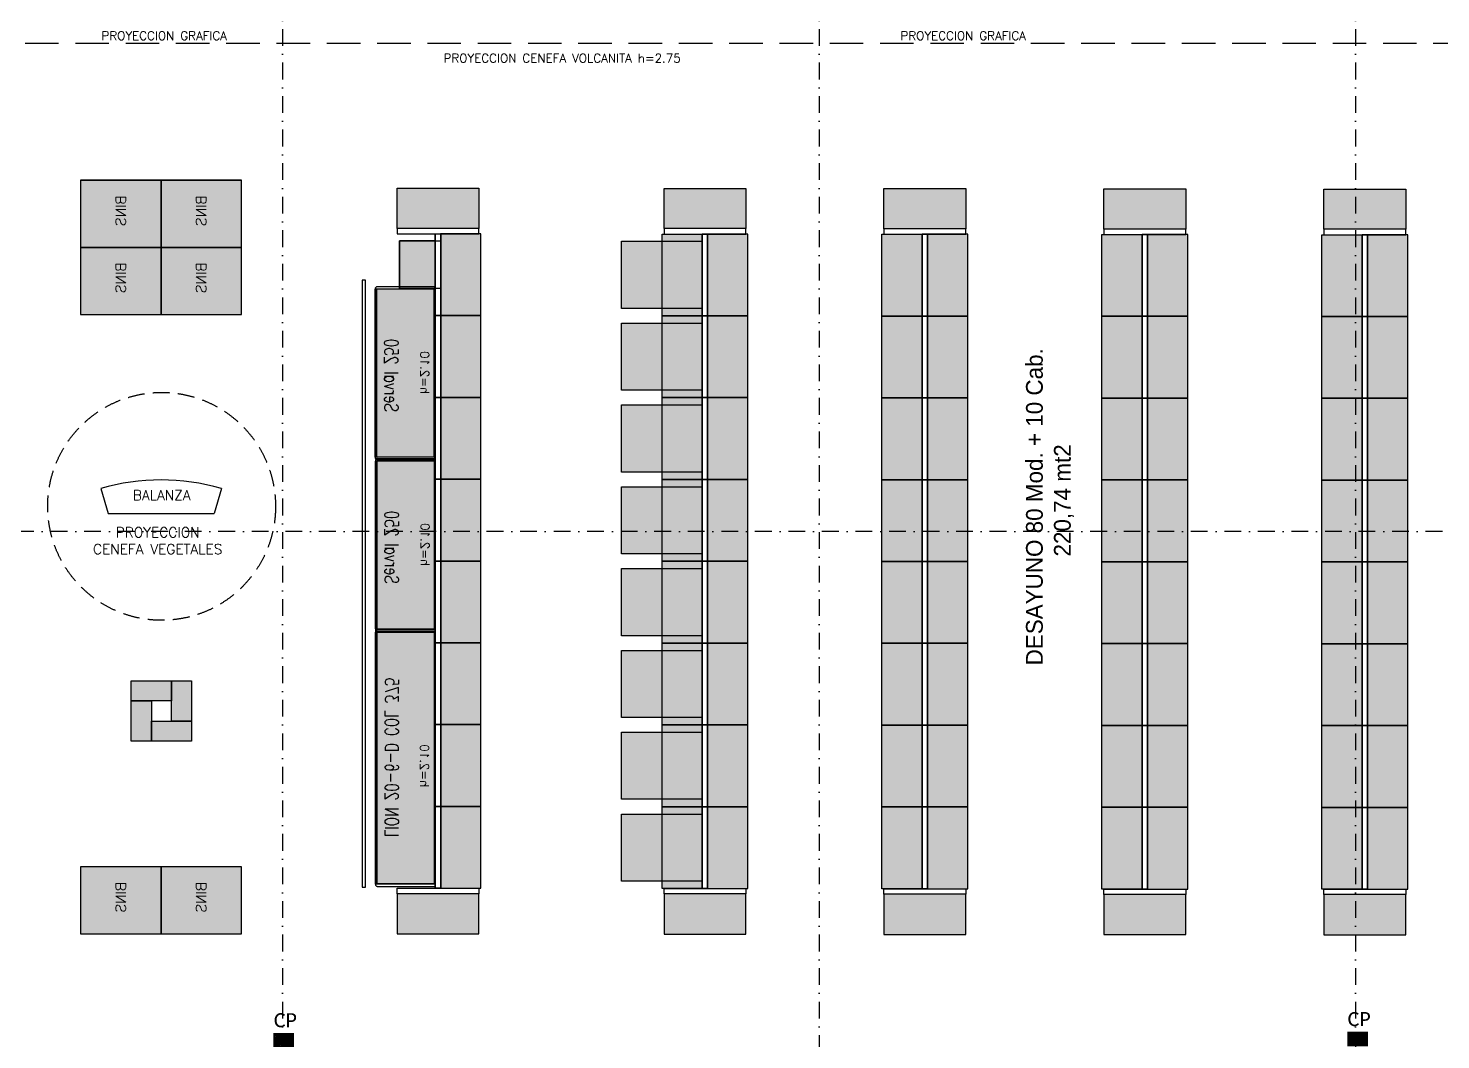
# Model space of a CAD drawing. Header units: millimetres. Extents: x 340 to 1003762, y 22 to 362022.
# Drawn here: x 616427 to 637491, y 267481 to 282563 of the extents above; entities that cross this region are included whole.
import ezdxf
from ezdxf.enums import TextEntityAlignment as Align

# ---------------------------------------------------------------- set-up
doc = ezdxf.new("R2010")
doc.units = ezdxf.units.MM
for name, pattern in [('LSBB_P_002 - PLANTA 1° NIVEL SALA DE VENTAS$0$DASHDOT2', [0.5, 0.25, -0.125, 0, -0.125]), ('LSBB_P_002 - PLANTA 1° NIVEL SALA DE VENTAS$0$HIDDEN', [0.375, 0.25, -0.125]), ('LSBB_P_002 - PLANTA 1° NIVEL SALA DE VENTAS$0$HIDDEN2', [0.1875, 0.125, -0.0625])]:
    doc.linetypes.add(name, pattern=pattern)
for name, color, linetype in [('A-DEMOLICION SV', 40, 'Continuous'), ('LSBB_P_002 - PLANTA 1° NIVEL SALA DE VENTAS$0$A-GONDOLAS', 1, 'Continuous'), ('LSBB_P_002 - PLANTA 1° NIVEL SALA DE VENTAS$0$A-LAYOUT', 7, 'Continuous'), ('LSBB_P_002 - PLANTA 1° NIVEL SALA DE VENTAS$0$A-MUEBLES FRIO', 2, 'Continuous'), ('LSBB_P_002 - PLANTA 1° NIVEL SALA DE VENTAS$0$A-PROYECCIONES', 6, 'LSBB_P_002 - PLANTA 1° NIVEL SALA DE VENTAS$0$HIDDEN'), ('LSBB_P_002 - PLANTA 1° NIVEL SALA DE VENTAS$0$A-SALA DEFENSAS', 9, 'Continuous'), ('LSBB_P_002 - PLANTA 1° NIVEL SALA DE VENTAS$0$A-SALA-MUEB-ESPC', 1, 'Continuous'), ('LSBB_P_002 - PLANTA 1° NIVEL SALA DE VENTAS$0$A-TEXTO SV', 2, 'LSBB_P_002 - PLANTA 1° NIVEL SALA DE VENTAS$0$DASHDOT2'), ('LSBB_P_002 - PLANTA 1° NIVEL SALA DE VENTAS$0$A-Textos', 2, 'Continuous'), ('LSBB_P_002 - PLANTA 1° NIVEL SALA DE VENTAS$0$CENEFA', 6, 'LSBB_P_002 - PLANTA 1° NIVEL SALA DE VENTAS$0$HIDDEN'), ('LSBB_P_002 - PLANTA 1° NIVEL SALA DE VENTAS$0$E-SF O CP', 7, 'Continuous'), ('LSBB_P_002 - PLANTA 1° NIVEL SALA DE VENTAS$0$EJES', 8, 'LSBB_P_002 - PLANTA 1° NIVEL SALA DE VENTAS$0$DASHDOT2'), ('LSBB_P_002 - PLANTA 1° NIVEL SALA DE VENTAS$0$LAYOUT$0$A-GONDOLAS DELGADO', 8, 'Continuous'), ('LSBB_P_002 - PLANTA 1° NIVEL SALA DE VENTAS$0$LAYOUT$0$A-SALA-GOND', 22, 'Continuous'), ('LSBB_P_002 - PLANTA 1° NIVEL SALA DE VENTAS$0$LAYOUT$0$A-SALA-HATCH-DESAYUNO', 30, 'Continuous'), ('LSBB_P_002 - PLANTA 1° NIVEL SALA DE VENTAS$0$LAYOUT$0$A-SALA-HATCH-FIAMBRES', 30, 'Continuous'), ('LSBB_P_002 - PLANTA 1° NIVEL SALA DE VENTAS$0$N- EXTINTOR O RH', 1, 'Continuous'), ('LSBB_P_002 - PLANTA 1° NIVEL SALA DE VENTAS$0$TEXTO LAYOUT', 2, 'Continuous')]:
    doc.layers.add(name, color=color, linetype=linetype)
doc.layers.add('LSBB_P_002 - PLANTA 1° NIVEL SALA DE VENTAS$0$LAYOUT$0$A-SALA-HATCH-VEGETALES', color=7, linetype='Continuous', true_color=0x00d100)
doc.styles.add('LSBB_P_002 - PLANTA 1° NIVEL SALA DE VENTAS$0$LAYOUT$0$ARQ', font='SIMPLEX.shx')
doc.styles.add('LSBB_P_002 - PLANTA 1° NIVEL SALA DE VENTAS$0$LAYOUT$0$LAYOUT 25-04$0$REF-LAYOUT-19$0$REF-LAYOUT-13$0$ROMANS', font='romans', dxfattribs={"height": 52})
doc.styles.add('LSBB_P_002 - PLANTA 1° NIVEL SALA DE VENTAS$0$LAYOUT$0$LAYOUT 25-04$0$ROMANS20', font='ROMANS8.SHX', dxfattribs={"width": 0.9, "height": 2})
doc.styles.add('LSBB_P_002 - PLANTA 1° NIVEL SALA DE VENTAS$0$LAYOUT$0$REF-LAYOUT N+0.00 E 03$0$REF-LAYOUT N+0.00 E 02$0$Walmart_CENTURY GOTHIC', font='GOTHIC.TTF')
doc.styles.add('LSBB_P_002 - PLANTA 1° NIVEL SALA DE VENTAS$0$REF-LAYOUT-19$0$REF-LAYOUT-13$0$ROMANS', font='romans', dxfattribs={"height": 52})
doc.styles.add('LSBB_P_002 - PLANTA 1° NIVEL SALA DE VENTAS$0$STANDARD', font='txt')
doc.styles.add('LSBB_P_002 - PLANTA 1° NIVEL SALA DE VENTAS$0$YUDICAD_ROMANS', font='romans.shx')

# ---------------------------------------------------------------- blocks, each defined once
blk = doc.blocks.new('LSBB_P_002 - PLANTA 1° NIVEL SALA DE VENTAS$0$LAYOUT$0$G. 122 X 60')
h = blk.add_hatch(color=256)
h.dxf.hatch_style = 1
h.paths.add_polyline_path([(-0.005, 0), (0.595, 0), (0.595, 1.22), (-0.005, 1.22)])
at = {"layer": 'LSBB_P_002 - PLANTA 1° NIVEL SALA DE VENTAS$0$A-GONDOLAS'}
for points in [[(-0.005, 0), (-0.085, 0), (-0.085, 1.22), (-0.005, 1.22)], [(-0.005, 0), (0.595, 0), (0.595, 1.22), (-0.005, 1.22)]]:
    blk.add_lwpolyline(points, close=True, dxfattribs=at)
blk = doc.blocks.new('LSBB_P_002 - PLANTA 1° NIVEL SALA DE VENTAS$0$LAYOUT$0$A$C73A24399')
at = {"ltscale": 3}
h = blk.add_hatch(color=256, dxfattribs=at)
h.dxf.hatch_style = 1
h.paths.add_polyline_path([(0, -0.6), (0.3, -0.6), (0.3, 0), (0, 0)])
h.paths.add_polyline_path([(0.9, -0.3), (0.9, 0), (0.3, 0), (0.3, -0.3)])
h.paths.add_polyline_path([(0.6, -0.3), (0.6, -0.9), (0.9, -0.9), (0.9, -0.3)])
h.paths.add_polyline_path([(0.6, -0.9), (0.6, -0.6), (0, -0.6), (0, -0.9)])
at = {"layer": 'LSBB_P_002 - PLANTA 1° NIVEL SALA DE VENTAS$0$A-SALA-MUEB-ESPC'}
for points in [[(0, -0.6), (0.3, -0.6), (0.3, 0), (0, 0)], [(0.9, -0.3), (0.9, 0), (0.3, 0), (0.3, -0.3)], [(0.6, -0.9), (0.9, -0.9), (0.9, -0.3), (0.6, -0.3)], [(0.6, -0.9), (0.6, -0.6), (0, -0.6), (0, -0.9)]]:
    blk.add_lwpolyline(points, close=True, dxfattribs=at)
blk = doc.blocks.new('LSBB_P_002 - PLANTA 1° NIVEL SALA DE VENTAS$0$LAYOUT$0$BINS')
h = blk.add_hatch(color=256)
h.dxf.hatch_style = 1
h.paths.add_polyline_path([(6149.929, -1161.864), (6149.929, -1163.064), (6148.929, -1163.064), (6148.929, -1161.864)])
at = {"layer": 'LSBB_P_002 - PLANTA 1° NIVEL SALA DE VENTAS$0$A-SALA-MUEB-ESPC'}
blk.add_lwpolyline([(6149.929, -1161.864), (6149.929, -1163.064), (6148.929, -1163.064), (6148.929, -1161.864)], close=True, dxfattribs=at)
at = {"layer": 'LSBB_P_002 - PLANTA 1° NIVEL SALA DE VENTAS$0$A-SALA-MUEB-ESPC', "style": 'LSBB_P_002 - PLANTA 1° NIVEL SALA DE VENTAS$0$LAYOUT$0$ARQ'}
blk.add_text('BINS', height=0.15, rotation=180, dxfattribs=at).set_placement((6149.704, -1162.39))
blk = doc.blocks.new('LSBB_P_002 - PLANTA 1° NIVEL SALA DE VENTAS$0$rtio')
at = {"color": 0}
for p, q in [((3056.8369, 1285.288), (3056.8563, 1285.2216)), ((3057.1559, 1285.288), (3057.1365, 1285.2216)), ((3056.8563, 1285.2216), (3057.1365, 1285.2216))]:
    blk.add_line(p, q, dxfattribs=at)
blk.add_arc((3056.9964, 1284.7323), 0.5781, 73.9857, 106.0143, dxfattribs=at)
blk = doc.blocks.new('LSBB_P_002 - PLANTA 1° NIVEL SALA DE VENTAS$0$LAYOUT$0$A$C32EA2570')
h = blk.add_hatch(color=256)
h.dxf.hatch_style = 1
h.paths.add_polyline_path([(2.532, -1.105), (0.032, -1.105), (0.032, -0.218), (2.532, -0.218)])
at = {"layer": 'LSBB_P_002 - PLANTA 1° NIVEL SALA DE VENTAS$0$A-MUEBLES FRIO'}
for p, q in [((-0.008, -1.083), (-0.008, -0.218)), ((0.032, -0.227), (2.532, -0.227)), ((2.572, -1.083), (2.572, -0.218)), ((0.032, -1.083), (2.532, -1.083)), ((0.032, -1.105), (2.532, -1.105))]:
    blk.add_line(p, q, dxfattribs=at)
for points in [[(-0.008, -0.218), (2.572, -0.218)], [(2.532, -0.218), (2.532, -1.099), (0.032, -1.099), (0.032, -0.218)]]:
    blk.add_lwpolyline(points, dxfattribs=at)
for centre, start, end in [((0.03, -1.061), 209.6603, 272.7181), ((2.534, -1.061), 267.2819, 330.3397)]:
    blk.add_arc(centre, 0.0436, start, end, dxfattribs=at)
at = {"layer": 'LSBB_P_002 - PLANTA 1° NIVEL SALA DE VENTAS$0$A-MUEBLES FRIO', "style": 'LSBB_P_002 - PLANTA 1° NIVEL SALA DE VENTAS$0$LAYOUT$0$LAYOUT 25-04$0$REF-LAYOUT-19$0$REF-LAYOUT-13$0$ROMANS'}
blk.add_text('h=2.10', height=0.13, dxfattribs=at).set_placement((1.289, -0.433), align=Align.CENTER)
at = {"layer": 'LSBB_P_002 - PLANTA 1° NIVEL SALA DE VENTAS$0$A-MUEBLES FRIO', "style": 'LSBB_P_002 - PLANTA 1° NIVEL SALA DE VENTAS$0$LAYOUT$0$LAYOUT 25-04$0$ROMANS20', "width": 0.75}
blk.add_text('Serval 250', height=0.2, dxfattribs=at).set_placement((1.248, -0.866), align=Align.MIDDLE)
blk = doc.blocks.new('LSBB_P_002 - PLANTA 1° NIVEL SALA DE VENTAS$0$LAYOUT$0$A$C44A276BB')
h = blk.add_hatch(color=256)
h.dxf.hatch_style = 1
h.paths.add_polyline_path([(0.08, 0), (0.615, 0), (0.615, -0.711), (0.08, -0.711)])
at = {"layer": 'LSBB_P_002 - PLANTA 1° NIVEL SALA DE VENTAS$0$LAYOUT$0$A-SALA-GOND'}
for points in [[(0.08, 0), (0, 0), (0, -0.711), (0.08, -0.711)], [(0.08, 0), (0.616, 0), (0.616, -0.711), (0.08, -0.711)], [(0, -0.711), (0.616, -0.711), (0.616, 0), (0, 0)]]:
    blk.add_lwpolyline(points, close=True, dxfattribs=at)
blk = doc.blocks.new('LSBB_P_002 - PLANTA 1° NIVEL SALA DE VENTAS$0$LAYOUT$0$A$C76A2697D')
h = blk.add_hatch(color=256)
h.dxf.hatch_style = 1
h.paths.add_polyline_path([(0.887, -0.022), (0.887, -3.772), (0, -3.772), (0, -0.022)])
at = {"layer": 'LSBB_P_002 - PLANTA 1° NIVEL SALA DE VENTAS$0$A-MUEBLES FRIO'}
for p, q in [((0.865, 0.018), (0, 0.018)), ((0, -0.022), (0, 0.018)), ((0, -0.022), (0.865, -0.022)), ((0.009, -0.022), (0.865, -0.022)), ((0.009, -3.772), (0.009, -0.022)), ((0.009, -0.022), (0.865, -0.022)), ((0.865, -3.772), (0.865, -0.022)), ((0.887, -3.772), (0.887, -0.022)), ((0, -3.772), (0.865, -3.772)), ((0.865, -3.812), (0, -3.812))]:
    blk.add_line(p, q, dxfattribs=at)
blk.add_lwpolyline([(0, -3.772), (0, -0.022), (0.881, -0.022), (0.881, -3.772)], close=True, dxfattribs=at)
blk.add_lwpolyline([(0, -3.812), (0, -3.772)], dxfattribs=at)
for centre, start, end in [((0.843, -0.02), 357.2819, 60.3397), ((0.843, -3.774), 299.6603, 2.7181)]:
    blk.add_arc(centre, 0.0436, start, end, dxfattribs=at)
at = {"layer": 'LSBB_P_002 - PLANTA 1° NIVEL SALA DE VENTAS$0$A-MUEBLES FRIO', "color": 9, "style": 'LSBB_P_002 - PLANTA 1° NIVEL SALA DE VENTAS$0$LAYOUT$0$LAYOUT 25-04$0$ROMANS20', "width": 0.75}
blk.add_text('LION 20-6-D COL 375', height=0.2, rotation=90, dxfattribs=at).set_placement((0.646, -1.885), align=Align.MIDDLE)
at = {"layer": 'LSBB_P_002 - PLANTA 1° NIVEL SALA DE VENTAS$0$A-MUEBLES FRIO', "color": 9, "style": 'LSBB_P_002 - PLANTA 1° NIVEL SALA DE VENTAS$0$LAYOUT$0$LAYOUT 25-04$0$REF-LAYOUT-19$0$REF-LAYOUT-13$0$ROMANS'}
blk.add_text('h=2.10', height=0.13, rotation=90, dxfattribs=at).set_placement((0.223, -2.009), align=Align.CENTER)
blk = doc.blocks.new('LSBB_P_002 - PLANTA 1° NIVEL SALA DE VENTAS$0$REF-LAYOUT N+0.00 E 03$0$REF-LAYOUT N+0.00 E 02$0$C. 120 X 100')
h = blk.add_hatch(color=256)
h.dxf.hatch_style = 1
h.paths.add_polyline_path([(-318.5, -3007.4), (-438.7, -3007.4), (-438.7, -2907.4), (-318.5, -2907.4)])
at = {"layer": 'LSBB_P_002 - PLANTA 1° NIVEL SALA DE VENTAS$0$A-GONDOLAS', "flags": 128}
blk.add_lwpolyline([(-318.5, -3007.4), (-438.7, -3007.4), (-438.7, -2907.4), (-318.5, -2907.4)], close=True, dxfattribs=at)
blk = doc.blocks.new('LSBB_P_002 - PLANTA 1° NIVEL SALA DE VENTAS$0$A$C49184C2C')
at = {"layer": 'LSBB_P_002 - PLANTA 1° NIVEL SALA DE VENTAS$0$E-SF O CP', "linetype": 'ByBlock'}
h = blk.add_hatch(dxfattribs=at)
h.set_pattern_fill('ANSI36,_I', color=3, scale=0.126, style=2)
h.set_pattern_definition([(315, (8652.031924, 21254.503363), (0.008352698853, -0.03062656246), [0.039375, -0.007875, 0, -0.007875])])
h.paths.add_polyline_path([(0.382, 0.018), (0.022, 0.018), (0.022, 0.258), (0.382, 0.258)])
at = {"layer": 'LSBB_P_002 - PLANTA 1° NIVEL SALA DE VENTAS$0$E-SF O CP', "color": 3, "const_width": 0.036}
blk.add_lwpolyline([(0.382, 0.018), (0.022, 0.018), (0.022, 0.258), (0.382, 0.258)], close=True, dxfattribs=at)
at = {"layer": 'LSBB_P_002 - PLANTA 1° NIVEL SALA DE VENTAS$0$E-SF O CP', "color": 3, "insert": (0.233, 0.519, 0), "char_height": 0.27, "width": 6.00887, "attachment_point": 5, "style": 'LSBB_P_002 - PLANTA 1° NIVEL SALA DE VENTAS$0$STANDARD'}
blk.add_mtext('{\\fCalibri|b0|i0|c0|p34;CP}', dxfattribs=at)
blk = doc.blocks.new('LSBB_P_002 - PLANTA 1° NIVEL SALA DE VENTAS$0$CP. EXISTENTES')
at = {"layer": 'LSBB_P_002 - PLANTA 1° NIVEL SALA DE VENTAS$0$N- EXTINTOR O RH', "color": 20, "xscale": 0.7761600000000002, "yscale": 0.7761600000000002, "zscale": 0.7761600000000002}
for p in [(843.299, 281.476), (859.312, 281.493)]:
    blk.add_blockref('LSBB_P_002 - PLANTA 1° NIVEL SALA DE VENTAS$0$A$C49184C2C', p, dxfattribs=at)
blk = doc.blocks.new('LSBB_P_002 - PLANTA 1° NIVEL SALA DE VENTAS$0$SVLY')
at = {"layer": 'LSBB_P_002 - PLANTA 1° NIVEL SALA DE VENTAS$0$A-PROYECCIONES'}
blk.add_circle((1041.635, 289.542, 0), 1.699, dxfattribs=at)
at = {"layer": 'LSBB_P_002 - PLANTA 1° NIVEL SALA DE VENTAS$0$A-SALA DEFENSAS', "color": 1, "elevation": 0}
blk.add_lwpolyline([(1044.676, 292.913), (1044.626, 292.913), (1044.626, 283.862), (1044.676, 283.862)], close=True, dxfattribs=at)
at = {"layer": 'LSBB_P_002 - PLANTA 1° NIVEL SALA DE VENTAS$0$LAYOUT$0$A-GONDOLAS DELGADO'}
for p, q in [((1044.843, 292.82, 0), (1045.708, 292.82, 0)), ((1044.821, 290.28, 0), (1044.821, 292.78, 0)), ((1044.843, 290.28, 0), (1044.843, 292.78, 0)), ((1045.699, 290.28, 0), (1045.699, 292.78, 0)), ((1044.826, 287.716, 0), (1044.826, 290.216, 0)), ((1044.843, 290.24, 0), (1045.708, 290.24, 0)), ((1044.848, 290.256, 0), (1045.713, 290.256, 0)), ((1044.848, 287.716, 0), (1044.848, 290.216, 0)), ((1045.704, 287.716, 0), (1045.704, 290.216, 0)), ((1044.826, 283.912, 0), (1044.826, 287.662, 0)), ((1044.848, 287.702, 0), (1045.713, 287.702, 0)), ((1044.848, 287.676, 0), (1045.713, 287.676, 0)), ((1045.713, 287.662, 0), (1044.848, 287.662, 0)), ((1045.704, 287.662, 0), (1044.848, 287.662, 0)), ((1044.848, 283.912, 0), (1044.848, 287.662, 0)), ((1045.704, 287.662, 0), (1044.848, 287.662, 0)), ((1045.704, 283.912, 0), (1045.704, 287.662, 0)), ((1045.713, 287.662, 0), (1045.713, 287.702, 0)), ((1045.713, 283.912, 0), (1044.848, 283.912, 0)), ((1044.848, 283.872, 0), (1045.713, 283.872, 0))]:
    blk.add_line(p, q, dxfattribs=at)
at = {"layer": 'LSBB_P_002 - PLANTA 1° NIVEL SALA DE VENTAS$0$LAYOUT$0$A-GONDOLAS DELGADO', "elevation": 0}
for points in [[(1041.626, 294.403), (1040.426, 294.403), (1040.426, 293.403), (1041.626, 293.403)], [(1042.826, 294.403), (1041.626, 294.403), (1041.626, 293.403), (1042.826, 293.403)], [(1045.147, 293.687), (1045.147, 294.287), (1046.367, 294.287), (1046.367, 293.687)], [(1045.147, 293.687), (1045.147, 293.607), (1046.367, 293.607), (1046.367, 293.687)], [(1045.797, 292.792), (1045.181, 292.792), (1045.181, 293.503), (1045.797, 293.503)], [(1045.717, 293.503), (1045.181, 293.503), (1045.181, 292.792), (1045.717, 292.792)], [(1045.797, 292.387), (1045.717, 292.387), (1045.717, 293.607), (1045.797, 293.607)], [(1045.717, 293.503), (1045.797, 293.503), (1045.797, 292.792), (1045.717, 292.792)], [(1045.797, 292.387), (1046.397, 292.387), (1046.397, 293.607), (1045.797, 293.607)], [(1041.626, 293.403), (1040.426, 293.403), (1040.426, 292.403), (1041.626, 292.403)], [(1042.826, 293.403), (1041.626, 293.403), (1041.626, 292.403), (1042.826, 292.403)], [(1044.676, 292.913), (1044.626, 292.913), (1044.626, 283.862), (1044.676, 283.862)], [(1045.797, 291.167), (1045.717, 291.167), (1045.717, 292.387), (1045.797, 292.387)], [(1045.797, 289.947), (1045.717, 289.947), (1045.717, 291.167), (1045.797, 291.167)], [(1045.797, 288.727), (1045.717, 288.727), (1045.717, 289.947), (1045.797, 289.947)], [(1045.797, 287.507), (1045.717, 287.507), (1045.717, 288.727), (1045.797, 288.727)], [(1045.713, 283.912), (1045.713, 287.662), (1044.832, 287.662), (1044.832, 283.912)], [(1045.797, 286.287), (1045.717, 286.287), (1045.717, 287.507), (1045.797, 287.507)], [(1041.182, 286.641), (1041.482, 286.641), (1041.482, 286.041), (1041.182, 286.041)], [(1041.482, 286.041), (1041.482, 286.341), (1042.082, 286.341), (1042.082, 286.041)], [(1045.797, 285.067), (1045.717, 285.067), (1045.717, 286.287), (1045.797, 286.287)], [(1045.797, 283.847), (1045.717, 283.847), (1045.717, 285.067), (1045.797, 285.067)], [(1041.626, 284.167), (1040.426, 284.167), (1040.426, 283.167), (1041.626, 283.167)], [(1042.826, 284.167), (1041.626, 284.167), (1041.626, 283.167), (1042.826, 283.167)], [(1045.147, 283.767), (1045.147, 283.847), (1046.367, 283.847), (1046.367, 283.767)], [(1045.147, 283.767), (1045.147, 283.167), (1046.367, 283.167), (1046.367, 283.767)]]:
    blk.add_lwpolyline(points, close=True, dxfattribs=at)
for points in [[(1045.708, 290.24), (1045.708, 292.82)], [(1045.708, 292.78), (1044.828, 292.78), (1044.828, 290.28), (1045.708, 290.28)], [(1045.713, 290.216), (1044.832, 290.216), (1044.832, 287.716), (1045.713, 287.716)], [(1045.713, 287.676), (1045.713, 290.256)], [(1045.713, 283.872), (1045.713, 283.912)]]:
    blk.add_lwpolyline(points, dxfattribs=at)
at = {"layer": 'LSBB_P_002 - PLANTA 1° NIVEL SALA DE VENTAS$0$LAYOUT$0$A-GONDOLAS DELGADO'}
for centre, start, end in [((1044.865, 292.782, 0), 119.6603, 182.7181), ((1044.865, 290.278, 0), 177.2819, 240.3397), ((1044.869, 290.218, 0), 119.6603, 182.7181), ((1044.869, 287.714, 0), 177.2819, 240.3397), ((1044.869, 287.664, 0), 119.6603, 182.7181), ((1044.869, 283.91, 0), 177.2819, 240.3397)]:
    blk.add_arc(centre, 0.0436, start, end, dxfattribs=at)
at = {"layer": 'LSBB_P_002 - PLANTA 1° NIVEL SALA DE VENTAS$0$A-SALA-MUEB-ESPC', "xscale": 5.642860785797926, "yscale": 5.642860785797926, "zscale": 5.642860785797926}
blk.add_blockref('LSBB_P_002 - PLANTA 1° NIVEL SALA DE VENTAS$0$rtio', (-16208.579, -6962.892, 0), dxfattribs=at)
at = {"layer": 'LSBB_P_002 - PLANTA 1° NIVEL SALA DE VENTAS$0$E-SF O CP'}
blk.add_blockref('LSBB_P_002 - PLANTA 1° NIVEL SALA DE VENTAS$0$CP. EXISTENTES', (200, 0), dxfattribs=at)
at = {"layer": 'LSBB_P_002 - PLANTA 1° NIVEL SALA DE VENTAS$0$LAYOUT$0$A-SALA-HATCH-DESAYUNO', "xscale": -1, "rotation": 270}
for p in [(1045.146, 293.692, 0), (1049.127, 293.688, 0), (1052.407, 293.685, 0), (1055.687, 293.681, 0), (1058.967, 293.678, 0)]:
    blk.add_blockref('LSBB_P_002 - PLANTA 1° NIVEL SALA DE VENTAS$0$LAYOUT$0$G. 122 X 60', p, dxfattribs=at)
at = {"layer": 'LSBB_P_002 - PLANTA 1° NIVEL SALA DE VENTAS$0$LAYOUT$0$A-SALA-HATCH-DESAYUNO'}
for p in [(1045.801, 292.387, 0), (1049.782, 292.383, 0), (1053.062, 292.38, 0), (1056.342, 292.376, 0), (1059.622, 292.373, 0), (1045.801, 291.167), (1049.782, 291.163, 0), (1053.062, 291.16, 0), (1056.342, 291.156, 0), (1059.622, 291.153, 0), (1045.801, 289.947), (1049.782, 289.943, 0), (1053.062, 289.94, 0), (1056.342, 289.936, 0), (1059.622, 289.933, 0), (1045.801, 288.727), (1049.782, 288.723, 0), (1053.062, 288.72, 0), (1056.342, 288.716, 0), (1059.622, 288.713, 0), (1045.801, 287.507), (1049.782, 287.503, 0), (1053.062, 287.5, 0), (1056.342, 287.496, 0), (1059.622, 287.493, 0), (1045.801, 286.287), (1049.782, 286.283, 0), (1053.062, 286.28, 0), (1056.342, 286.276, 0), (1059.622, 286.273, 0), (1045.801, 285.067), (1049.782, 285.063, 0), (1053.062, 285.06, 0), (1056.342, 285.056, 0), (1059.622, 285.053, 0), (1045.801, 283.847), (1049.782, 283.843, 0), (1053.062, 283.84, 0), (1056.342, 283.836, 0), (1059.622, 283.833, 0)]:
    blk.add_blockref('LSBB_P_002 - PLANTA 1° NIVEL SALA DE VENTAS$0$LAYOUT$0$G. 122 X 60', p, dxfattribs=at)
at = {"layer": 'LSBB_P_002 - PLANTA 1° NIVEL SALA DE VENTAS$0$LAYOUT$0$A-SALA-HATCH-DESAYUNO', "xscale": 0.01, "yscale": 0.01, "zscale": 0.01}
for p in [(1052.882, 322.568, 0), (1052.882, 321.348, 0), (1052.882, 320.128, 0), (1052.882, 318.908, 0), (1052.882, 317.688, 0), (1052.882, 316.468, 0), (1052.882, 315.248, 0), (1052.882, 314.028, 0)]:
    blk.add_blockref('LSBB_P_002 - PLANTA 1° NIVEL SALA DE VENTAS$0$REF-LAYOUT N+0.00 E 03$0$REF-LAYOUT N+0.00 E 02$0$C. 120 X 100', p, dxfattribs=at)
at = {"layer": 'LSBB_P_002 - PLANTA 1° NIVEL SALA DE VENTAS$0$LAYOUT$0$A-SALA-HATCH-DESAYUNO', "xscale": -1}
for p in [(1049.692, 292.383, 0), (1052.972, 292.38, 0), (1056.252, 292.376, 0), (1059.532, 292.373, 0), (1049.692, 291.163, 0), (1052.972, 291.16, 0), (1056.252, 291.156, 0), (1059.532, 291.153, 0), (1049.692, 289.943, 0), (1052.972, 289.94, 0), (1056.252, 289.936, 0), (1059.532, 289.933, 0), (1049.692, 288.723, 0), (1052.972, 288.72, 0), (1056.252, 288.716, 0), (1059.532, 288.713, 0), (1049.692, 287.503, 0), (1052.972, 287.5, 0), (1056.252, 287.496, 0), (1059.532, 287.493, 0), (1049.692, 286.283, 0), (1052.972, 286.28, 0), (1056.252, 286.276, 0), (1059.532, 286.273, 0), (1049.692, 285.063, 0), (1052.972, 285.06, 0), (1056.252, 285.056, 0), (1059.532, 285.053, 0), (1049.692, 283.843, 0), (1052.972, 283.84, 0), (1056.252, 283.836, 0), (1059.532, 283.833, 0)]:
    blk.add_blockref('LSBB_P_002 - PLANTA 1° NIVEL SALA DE VENTAS$0$LAYOUT$0$G. 122 X 60', p, dxfattribs=at)
at = {"layer": 'LSBB_P_002 - PLANTA 1° NIVEL SALA DE VENTAS$0$LAYOUT$0$A-SALA-HATCH-DESAYUNO', "rotation": 270}
for p in [(1045.146, 283.762), (1049.127, 283.758, 0), (1052.407, 283.755, 0), (1055.687, 283.751, 0), (1058.967, 283.748, 0)]:
    blk.add_blockref('LSBB_P_002 - PLANTA 1° NIVEL SALA DE VENTAS$0$LAYOUT$0$G. 122 X 60', p, dxfattribs=at)
at = {"layer": 'LSBB_P_002 - PLANTA 1° NIVEL SALA DE VENTAS$0$LAYOUT$0$A-SALA-HATCH-FIAMBRES', "xscale": -1}
for name, p in [('LSBB_P_002 - PLANTA 1° NIVEL SALA DE VENTAS$0$LAYOUT$0$A$C44A276BB', (1045.797, 293.503)), ('LSBB_P_002 - PLANTA 1° NIVEL SALA DE VENTAS$0$LAYOUT$0$A$C76A2697D', (1045.713, 287.684, 0))]:
    blk.add_blockref(name, p, dxfattribs=at)
at = {"layer": 'LSBB_P_002 - PLANTA 1° NIVEL SALA DE VENTAS$0$LAYOUT$0$A-SALA-HATCH-FIAMBRES', "xscale": -1, "rotation": 270}
for p in [(1045.926, 290.248, 0), (1045.931, 287.684, 0)]:
    blk.add_blockref('LSBB_P_002 - PLANTA 1° NIVEL SALA DE VENTAS$0$LAYOUT$0$A$C32EA2570', p, dxfattribs=at)
at = {"layer": 'LSBB_P_002 - PLANTA 1° NIVEL SALA DE VENTAS$0$LAYOUT$0$A-SALA-HATCH-VEGETALES', "xscale": -1, "rotation": 270}
for name, p in [('LSBB_P_002 - PLANTA 1° NIVEL SALA DE VENTAS$0$LAYOUT$0$BINS', (2203.49, -5855.525, 0)), ('LSBB_P_002 - PLANTA 1° NIVEL SALA DE VENTAS$0$LAYOUT$0$BINS', (2203.49, -5855.525, 0)), ('LSBB_P_002 - PLANTA 1° NIVEL SALA DE VENTAS$0$LAYOUT$0$BINS', (2204.69, -5855.525, 0)), ('LSBB_P_002 - PLANTA 1° NIVEL SALA DE VENTAS$0$LAYOUT$0$BINS', (2204.69, -5855.525, 0)), ('LSBB_P_002 - PLANTA 1° NIVEL SALA DE VENTAS$0$LAYOUT$0$BINS', (2203.49, -5856.525, 0)), ('LSBB_P_002 - PLANTA 1° NIVEL SALA DE VENTAS$0$LAYOUT$0$BINS', (2203.49, -5856.525, 0)), ('LSBB_P_002 - PLANTA 1° NIVEL SALA DE VENTAS$0$LAYOUT$0$BINS', (2204.69, -5856.525, 0)), ('LSBB_P_002 - PLANTA 1° NIVEL SALA DE VENTAS$0$LAYOUT$0$BINS', (2204.69, -5856.525, 0)), ('LSBB_P_002 - PLANTA 1° NIVEL SALA DE VENTAS$0$LAYOUT$0$A$C73A24399', (1042.082, 286.041, 0)), ('LSBB_P_002 - PLANTA 1° NIVEL SALA DE VENTAS$0$LAYOUT$0$BINS', (2203.49, -5865.762, 0)), ('LSBB_P_002 - PLANTA 1° NIVEL SALA DE VENTAS$0$LAYOUT$0$BINS', (2203.49, -5865.762, 0)), ('LSBB_P_002 - PLANTA 1° NIVEL SALA DE VENTAS$0$LAYOUT$0$BINS', (2204.69, -5865.762, 0)), ('LSBB_P_002 - PLANTA 1° NIVEL SALA DE VENTAS$0$LAYOUT$0$BINS', (2204.69, -5865.762, 0))]:
    blk.add_blockref(name, p, dxfattribs=at)
at = {"layer": 'LSBB_P_002 - PLANTA 1° NIVEL SALA DE VENTAS$0$A-TEXTO SV', "insert": (1054.525, 285.202, 0), "char_height": 0.25, "width": 8.95646, "attachment_point": 1, "rotation": 90, "style": 'LSBB_P_002 - PLANTA 1° NIVEL SALA DE VENTAS$0$LAYOUT$0$REF-LAYOUT N+0.00 E 03$0$REF-LAYOUT N+0.00 E 02$0$Walmart_CENTURY GOTHIC'}
blk.add_mtext('\\pi1.969;DESAYUNO 80 Mod. + 10 Cab.\\P\\pi3.5925;220,74 mt2', dxfattribs=at)
at = {"layer": 'LSBB_P_002 - PLANTA 1° NIVEL SALA DE VENTAS$0$A-Textos', "linetype": 'LSBB_P_002 - PLANTA 1° NIVEL SALA DE VENTAS$0$HIDDEN2', "style": 'LSBB_P_002 - PLANTA 1° NIVEL SALA DE VENTAS$0$YUDICAD_ROMANS'}
blk.add_text('BALANZA', height=0.15, dxfattribs=at).set_placement((1041.637, 289.708, 0), align=Align.MIDDLE)
at = {"layer": 'LSBB_P_002 - PLANTA 1° NIVEL SALA DE VENTAS$0$A-Textos', "linetype": 'LSBB_P_002 - PLANTA 1° NIVEL SALA DE VENTAS$0$HIDDEN2', "insert": (1041.576, 289.23, 0), "char_height": 0.15, "width": 3.33571, "attachment_point": 2, "style": 'LSBB_P_002 - PLANTA 1° NIVEL SALA DE VENTAS$0$YUDICAD_ROMANS'}
blk.add_mtext('PROYECCION \\PCENEFA VEGETALES', dxfattribs=at)
at = {"layer": 'LSBB_P_002 - PLANTA 1° NIVEL SALA DE VENTAS$0$TEXTO LAYOUT', "color": 2, "linetype": 'Continuous', "style": 'LSBB_P_002 - PLANTA 1° NIVEL SALA DE VENTAS$0$REF-LAYOUT-19$0$REF-LAYOUT-13$0$ROMANS'}
for p in [(1041.674, 296.495, -0.019), (1053.589, 296.495, -0.019), (1053.589, 296.495, -0.019)]:
    blk.add_text('PROYECCION GRAFICA', height=0.13, dxfattribs=at).set_placement(p, align=Align.CENTER)
blk.add_text('PROYECCION CENEFA VOLCANITA h=2.75', height=0.13, dxfattribs=at).set_placement((1045.839, 296.16))
blk.add_text('PROYECCION CENEFA VOLCANITA h=2.75', height=0.13, dxfattribs=at).set_placement((1045.839, 296.16))
blk = doc.blocks.new('LSBB_P_002 - PLANTA 1° NIVEL SALA DE VENTAS', base_point=(223.57, 14.22))
at = {"layer": 'LSBB_P_002 - PLANTA 1° NIVEL SALA DE VENTAS$0$CENEFA', "color": 7, "ltscale": 2}
blk.add_line((872.349, 296.446), (796.174, 296.446), dxfattribs=at)
at = {"layer": 'LSBB_P_002 - PLANTA 1° NIVEL SALA DE VENTAS$0$EJES'}
for p, q in [((843.439, 330.166), (843.439, 242.519)), ((851.439, 330.166), (851.439, 242.519)), ((859.439, 330.166), (859.439, 242.519)), ((879.738, 289.166), (769.057, 289.166))]:
    blk.add_line(p, q, dxfattribs=at)
at = {"layer": 'LSBB_P_002 - PLANTA 1° NIVEL SALA DE VENTAS$0$A-LAYOUT', "color": 1}
blk.add_blockref('LSBB_P_002 - PLANTA 1° NIVEL SALA DE VENTAS$0$SVLY', (-200, 0), dxfattribs=at)
at = {"layer": 'LSBB_P_002 - PLANTA 1° NIVEL SALA DE VENTAS$0$TEXTO LAYOUT', "color": 2, "linetype": 'Continuous', "style": 'LSBB_P_002 - PLANTA 1° NIVEL SALA DE VENTAS$0$REF-LAYOUT-19$0$REF-LAYOUT-13$0$ROMANS'}
blk.add_text('PROYECCION GRAFICA', height=0.13, dxfattribs=at).set_placement((853.589, 296.495, -0.019), align=Align.CENTER)
blk.add_text('PROYECCION CENEFA VOLCANITA h=2.75', height=0.13, dxfattribs=at).set_placement((845.839, 296.16))

msp = doc.modelspace()

# ---------------------------------------------------------------- block references
at = {"layer": 'A-DEMOLICION SV', "xscale": 1000, "yscale": 1000, "zscale": 1000}
msp.add_blockref('LSBB_P_002 - PLANTA 1° NIVEL SALA DE VENTAS', (351, 112), dxfattribs=at)

doc.saveas('drawing.dxf')
